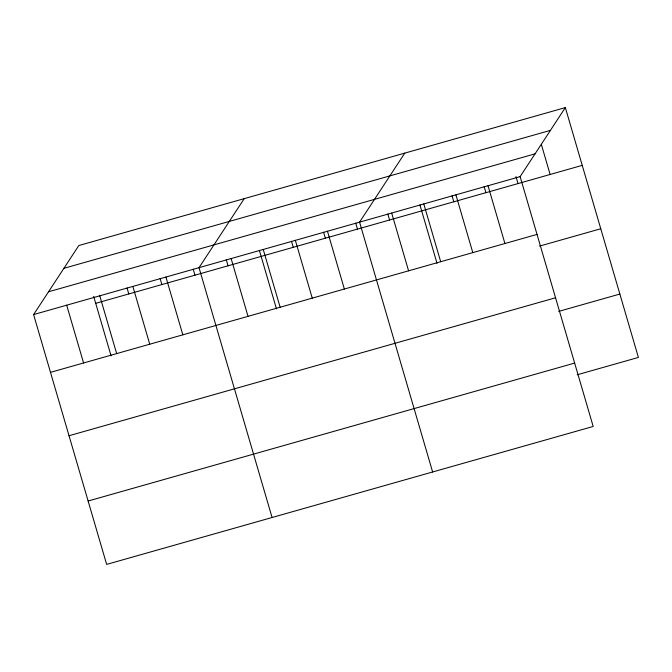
<?xml version="1.0" encoding="UTF-8"?>
<svg xmlns="http://www.w3.org/2000/svg" width="672" height="672" viewBox="0 0 672 672"><rect width="100%" height="100%" fill="white"/><g stroke="black" fill="none" stroke-linecap="round" stroke-linejoin="round"><path stroke-width="1.01" d="M565.345 107.596L520.128 176.627L593.183 426.46L106.655 564.404L33.6 314.572L78.817 245.54L565.345 107.596L638.4 357.428L577.189 374.783M244.23 198.635L199.021 267.674L272.076 517.507M404.788 153.115L359.579 222.146L432.634 471.979M63.89 268.321L550.427 130.376M48.518 291.791L535.055 153.846M33.6 314.572L520.128 176.627M95.71 303.324L582.238 165.371M50.492 372.355L537.029 234.41M539.557 246.103L600.776 228.749M69.031 435.733L555.559 297.78M558.659 311.405L619.87 294.05M88.124 501.026L574.652 363.082M541.388 144.589L550.133 174.476M515.978 176.61L518.02 183.582M488.023 185.732L504.916 243.508M484.159 186.707L485.906 192.688M455.91 194.838L472.802 252.613M452.046 195.812L453.793 201.793M423.797 203.944L440.698 261.719M419.933 204.918L437.035 263.382M391.684 213.049L408.584 270.824M387.828 214.024L389.575 219.996M355.715 223.129L357.462 229.102M327.466 231.252L344.358 289.036M323.602 232.235L325.349 238.207M295.352 240.358L312.253 298.141M291.497 241.34L293.244 247.313M263.239 249.463L280.14 307.247M259.384 250.438L276.478 308.902M231.134 258.569L248.027 316.352M226.296 259.82L228.043 265.801M193.217 269.203L194.964 275.176M165.934 277.057L182.834 334.832M160.129 278.586L161.876 284.558M132.854 286.432L149.747 344.215M127.042 287.96L128.797 293.941M99.767 295.814L116.668 353.598M93.668 296.344L111.056 355.807M66.688 305.197L83.58 362.972"/></g></svg>
